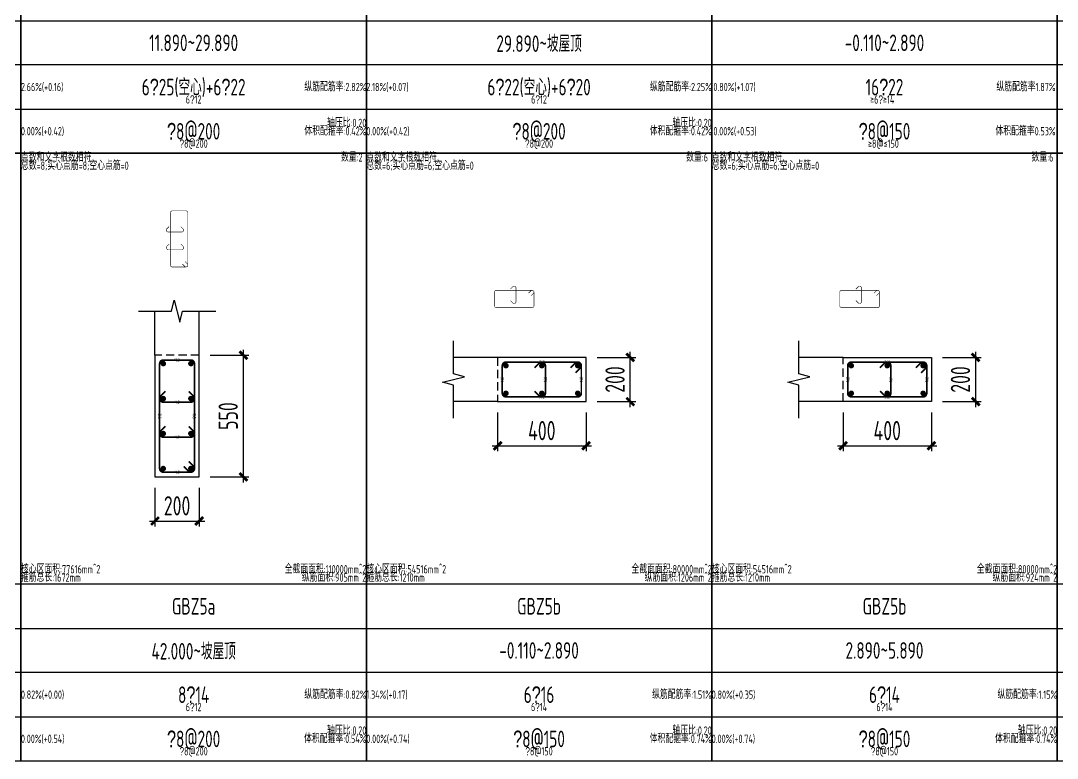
# Model space of a CAD drawing. Extents: x 154268 to 5133249, y -1832900 to 601179.
# Drawn here: x 547174 to 565929, y 555239 to 568591 of the extents above; entities that cross this region are included whole.
import ezdxf
from ezdxf.enums import TextEntityAlignment as Align

# ---------------------------------------------------------------- set-up
doc = ezdxf.new("R2010")
doc.units = 0
doc.header["$LTSCALE"] = 1000
doc.linetypes.add('DASHED', pattern=[0.75, 0.5, -0.25])
for name, color, linetype in [('TAB', 7, 'Continuous'), ('TAB_TEXT', 7, 'Continuous'), ('THIN', 7, 'Continuous'), ('WALL_DE', 7, 'Continuous'), ('WCOL_DE', 7, 'Continuous'), ('WCOL_DE_DIM', 3, 'Continuous'), ('WCOL_DE_REIND', 1, 'Continuous'), ('WCOL_DE_REINL', 1, 'Continuous')]:
    doc.layers.add(name, color=color, linetype=linetype)
for name, color, linetype, plot in [('墙柱归并数量', 8, 'Continuous', False), ('墙柱箍筋长度', 3, 'Continuous', False), ('墙柱配筋校核数据', 34, 'Continuous', False)]:
    doc.layers.add(name, color=color, linetype=linetype, plot=plot)
doc.styles.add('TSSD_Dimension', font='tssdeng.shx', dxfattribs={"width": 0.7, "bigfont": 'Hztxt.shx'})
doc.styles.add('TSSD_Label', font='tssdeng.shx', dxfattribs={"width": 0.7, "bigfont": 'hztxt.shx'})
doc.styles.add('tssd_rein', font='tssdeng.shx', dxfattribs={"width": 0.7, "bigfont": 'hztxt.shx'})
doc.dimstyles.new('TSSD_25_100_WCOLU_DIM', dxfattribs={"dimtxt": 350, "dimasz": 100, "dimexe": 100, "dimexo": 200, "dimgap": 100, "dimtad": 1, "dimdec": 0, "dimlfac": 0.25, "dimzin": 0, "dimdsep": 46, "dimtxsty": 'TSSD_Dimension', "dimblk": 'ARCHTICK', "dimcen": 0, "dimdle": 100, "dimclrt": 7, "dimadec": 0, "dimazin": 0, "dimtfac": 1, "dimtdec": 0, "dimtix": 1, "dimtmove": 2, "dimatfit": 3, "dimfxl": 1, "dimtolj": 1, "dimtzin": 0, "dimarcsym": 0})

# ---------------------------------------------------------------- blocks, each defined once
blk = doc.blocks.new('_ArchTick')
at = {"color": 0, "linetype": 'ByBlock', "const_width": 0.5}
blk.add_lwpolyline([(-0.71, -0.71), (0.71, 0.71)], dxfattribs=at)
blk = doc.blocks.new('*D3272')
at = {"layer": 'Defpoints', "color": 0, "transparency": 16777216}
for p in [(557403, 562496), (558203, 562496), (557403, 561696)]:
    blk.add_point(p, dxfattribs=at)
at = {"layer": 'WCOL_DE_DIM', "color": 0, "lineweight": -2, "transparency": 16777216}
for p, q in [((557603, 562496), (558303, 562496)), ((558203, 561596), (558203, 562596)), ((557603, 561696), (558303, 561696))]:
    blk.add_line(p, q, dxfattribs=at)
at = {"layer": 'WCOL_DE_DIM', "color": 0, "lineweight": -2, "transparency": 16777216, "xscale": 100, "yscale": 100, "zscale": 100}
for p, rotation in [((558203, 562496), 90), ((558203, 561696), 270)]:
    blk.add_blockref('_ArchTick', p, dxfattribs=dict(at, rotation=rotation))
at = {"layer": 'WCOL_DE_DIM', "color": 7, "transparency": 16777216, "insert": (557928, 562096), "char_height": 350, "attachment_point": 5, "rotation": 90, "style": 'TSSD_Dimension'}
blk.add_mtext('\\A1;200', dxfattribs=at)
blk = doc.blocks.new('*D3273')
at = {"layer": 'Defpoints', "color": 0, "transparency": 16777216}
for p in [(555803, 561696), (557403, 561696), (557403, 560896)]:
    blk.add_point(p, dxfattribs=at)
at = {"layer": 'WCOL_DE_DIM', "color": 0, "lineweight": -2, "transparency": 16777216}
for p, q in [((555803, 561496), (555803, 560796)), ((557403, 561496), (557403, 560796)), ((555703, 560896), (557503, 560896))]:
    blk.add_line(p, q, dxfattribs=at)
at = {"layer": 'WCOL_DE_DIM', "color": 0, "lineweight": -2, "transparency": 16777216, "xscale": 100, "yscale": 100, "zscale": 100, "rotation": 180}
blk.add_blockref('_ArchTick', (555803, 560896), dxfattribs=at)
at = {"layer": 'WCOL_DE_DIM', "color": 0, "lineweight": -2, "transparency": 16777216, "xscale": 100, "yscale": 100, "zscale": 100}
blk.add_blockref('_ArchTick', (557403, 560896), dxfattribs=at)
at = {"layer": 'WCOL_DE_DIM', "color": 7, "transparency": 16777216, "insert": (556603, 561171), "char_height": 350, "attachment_point": 5, "style": 'TSSD_Dimension'}
blk.add_mtext('\\A1;400', dxfattribs=at)
blk = doc.blocks.new('*D3335')
at = {"layer": 'Defpoints', "color": 0, "transparency": 16777216}
for p in [(563653, 562496), (564453, 562496), (563653, 561696)]:
    blk.add_point(p, dxfattribs=at)
at = {"layer": 'WCOL_DE_DIM', "color": 0, "lineweight": -2, "transparency": 16777216}
for p, q in [((563853, 562496), (564553, 562496)), ((564453, 561596), (564453, 562596)), ((563853, 561696), (564553, 561696))]:
    blk.add_line(p, q, dxfattribs=at)
at = {"layer": 'WCOL_DE_DIM', "color": 0, "lineweight": -2, "transparency": 16777216, "xscale": 100, "yscale": 100, "zscale": 100}
for p, rotation in [((564453, 562496), 90), ((564453, 561696), 270)]:
    blk.add_blockref('_ArchTick', p, dxfattribs=dict(at, rotation=rotation))
at = {"layer": 'WCOL_DE_DIM', "color": 7, "transparency": 16777216, "insert": (564178, 562096), "char_height": 350, "attachment_point": 5, "rotation": 90, "style": 'TSSD_Dimension'}
blk.add_mtext('\\A1;200', dxfattribs=at)
blk = doc.blocks.new('*D3336')
at = {"layer": 'Defpoints', "color": 0, "transparency": 16777216}
for p in [(562053, 561696), (563653, 561696), (563653, 560896)]:
    blk.add_point(p, dxfattribs=at)
at = {"layer": 'WCOL_DE_DIM', "color": 0, "lineweight": -2, "transparency": 16777216}
for p, q in [((562053, 561496), (562053, 560796)), ((563653, 561496), (563653, 560796)), ((561953, 560896), (563753, 560896))]:
    blk.add_line(p, q, dxfattribs=at)
at = {"layer": 'WCOL_DE_DIM', "color": 0, "lineweight": -2, "transparency": 16777216, "xscale": 100, "yscale": 100, "zscale": 100, "rotation": 180}
blk.add_blockref('_ArchTick', (562053, 560896), dxfattribs=at)
at = {"layer": 'WCOL_DE_DIM', "color": 0, "lineweight": -2, "transparency": 16777216, "xscale": 100, "yscale": 100, "zscale": 100}
blk.add_blockref('_ArchTick', (563653, 560896), dxfattribs=at)
at = {"layer": 'WCOL_DE_DIM', "color": 7, "transparency": 16777216, "insert": (562853, 561171), "char_height": 350, "attachment_point": 5, "style": 'TSSD_Dimension'}
blk.add_mtext('\\A1;400', dxfattribs=at)
blk = doc.blocks.new('*D3772')
at = {"layer": 'Defpoints', "color": 0, "transparency": 16777216}
for p in [(550403, 562534), (551203, 562534), (550403, 560334)]:
    blk.add_point(p, dxfattribs=at)
at = {"layer": 'WCOL_DE_DIM', "color": 0, "lineweight": -2, "transparency": 16777216}
for p, q in [((550603, 562534), (551303, 562534)), ((551203, 560234), (551203, 562634)), ((550603, 560334), (551303, 560334))]:
    blk.add_line(p, q, dxfattribs=at)
at = {"layer": 'WCOL_DE_DIM', "color": 0, "lineweight": -2, "transparency": 16777216, "xscale": 100, "yscale": 100, "zscale": 100}
for p, rotation in [((551203, 562534), 90), ((551203, 560334), 270)]:
    blk.add_blockref('_ArchTick', p, dxfattribs=dict(at, rotation=rotation))
at = {"layer": 'WCOL_DE_DIM', "color": 7, "transparency": 16777216, "insert": (550928, 561434), "char_height": 350, "attachment_point": 5, "rotation": 90, "style": 'TSSD_Dimension'}
blk.add_mtext('\\A1;550', dxfattribs=at)
blk = doc.blocks.new('*D3773')
at = {"layer": 'Defpoints', "color": 0, "transparency": 16777216}
for p in [(549603, 560334), (550403, 560334), (550403, 559534)]:
    blk.add_point(p, dxfattribs=at)
at = {"layer": 'WCOL_DE_DIM', "color": 0, "lineweight": -2, "transparency": 16777216}
for p, q in [((549603, 560134), (549603, 559434)), ((550403, 560134), (550403, 559434)), ((549503, 559534), (550503, 559534))]:
    blk.add_line(p, q, dxfattribs=at)
at = {"layer": 'WCOL_DE_DIM', "color": 0, "lineweight": -2, "transparency": 16777216, "xscale": 100, "yscale": 100, "zscale": 100, "rotation": 180}
blk.add_blockref('_ArchTick', (549603, 559534), dxfattribs=at)
at = {"layer": 'WCOL_DE_DIM', "color": 0, "lineweight": -2, "transparency": 16777216, "xscale": 100, "yscale": 100, "zscale": 100}
blk.add_blockref('_ArchTick', (550403, 559534), dxfattribs=at)
at = {"layer": 'WCOL_DE_DIM', "color": 7, "transparency": 16777216, "insert": (550003, 559809), "char_height": 350, "attachment_point": 5, "style": 'TSSD_Dimension'}
blk.add_mtext('\\A1;200', dxfattribs=at)

msp = doc.modelspace()

# ---------------------------------------------------------------- linework, layer by layer
at = {"layer": 'TAB'}
for points in [[(540927.7, 566191.3), (547177.7, 566191.3), (547177.7, 577191.3), (540927.7, 577191.3), (540927.7, 566191.3), (540927.7, 566991.3), (547177.7, 566991.3), (547177.7, 567791.3), (540927.7, 567791.3), (540927.7, 568591.3), (547177.7, 568591.3), (547177.7, 569391.3), (540927.7, 569391.3)], [(547177.7, 566191.3), (553427.7, 566191.3), (553427.7, 577191.3), (547177.7, 577191.3), (547177.7, 566191.3), (547177.7, 566991.3), (553427.7, 566991.3), (553427.7, 567791.3), (547177.7, 567791.3), (547177.7, 568591.3), (553427.7, 568591.3), (553427.7, 569391.3), (547177.7, 569391.3)], [(553427.7, 566191.3), (559677.7, 566191.3), (559677.7, 577191.3), (553427.7, 577191.3), (553427.7, 566191.3), (553427.7, 566991.3), (559677.7, 566991.3), (559677.7, 567791.3), (553427.7, 567791.3), (553427.7, 568591.3), (559677.7, 568591.3), (559677.7, 569391.3), (553427.7, 569391.3)], [(559677.7, 566191.3), (565927.7, 566191.3), (565927.7, 577191.3), (559677.7, 577191.3), (559677.7, 566191.3), (559677.7, 566991.3), (565927.7, 566991.3), (565927.7, 567791.3), (559677.7, 567791.3), (559677.7, 568591.3), (565927.7, 568591.3), (565927.7, 569391.3), (559677.7, 569391.3)], [(565927.7, 566191.3), (572177.7, 566191.3), (572177.7, 577191.3), (565927.7, 577191.3), (565927.7, 566191.3), (565927.7, 566991.3), (572177.7, 566991.3), (572177.7, 567791.3), (565927.7, 567791.3), (565927.7, 568591.3), (572177.7, 568591.3), (572177.7, 569391.3), (565927.7, 569391.3)], [(540927.7, 555191.3), (547177.7, 555191.3), (547177.7, 566191.3), (540927.7, 566191.3), (540927.7, 555191.3), (540927.7, 555991.3), (547177.7, 555991.3), (547177.7, 556791.3), (540927.7, 556791.3), (540927.7, 557591.3), (547177.7, 557591.3), (547177.7, 558391.3), (540927.7, 558391.3)], [(547177.7, 555191.3), (553427.7, 555191.3), (553427.7, 566191.3), (547177.7, 566191.3), (547177.7, 555191.3), (547177.7, 555991.3), (553427.7, 555991.3), (553427.7, 556791.3), (547177.7, 556791.3), (547177.7, 557591.3), (553427.7, 557591.3), (553427.7, 558391.3), (547177.7, 558391.3)], [(553427.7, 555191.3), (559677.7, 555191.3), (559677.7, 566191.3), (553427.7, 566191.3), (553427.7, 555191.3), (553427.7, 555991.3), (559677.7, 555991.3), (559677.7, 556791.3), (553427.7, 556791.3), (553427.7, 557591.3), (559677.7, 557591.3), (559677.7, 558391.3), (553427.7, 558391.3)], [(559677.7, 555191.3), (565927.7, 555191.3), (565927.7, 566191.3), (559677.7, 566191.3), (559677.7, 555191.3), (559677.7, 555991.3), (565927.7, 555991.3), (565927.7, 556791.3), (559677.7, 556791.3), (559677.7, 557591.3), (565927.7, 557591.3), (565927.7, 558391.3), (559677.7, 558391.3)], [(565927.7, 555191.3), (572177.7, 555191.3), (572177.7, 566191.3), (565927.7, 566191.3), (565927.7, 555191.3), (565927.7, 555991.3), (572177.7, 555991.3), (572177.7, 556791.3), (565927.7, 556791.3), (565927.7, 557591.3), (572177.7, 557591.3), (572177.7, 558391.3), (565927.7, 558391.3)]]:
    msp.add_lwpolyline(points, dxfattribs=at)
at = {"layer": 'THIN'}
for points in [[(549302.7, 563333.8), (549902.7, 563333.8), (549952.7, 563533.8), (550052.7, 563133.8), (550102.7, 563333.8), (550702.7, 563333.8)], [(555002.7, 561396.3), (555002.7, 561996.3), (554802.7, 562046.3), (555202.7, 562146.3), (555002.7, 562196.3), (555002.7, 562796.3)], [(561252.7, 561396.3), (561252.7, 561996.3), (561052.7, 562046.3), (561452.7, 562146.3), (561252.7, 562196.3), (561252.7, 562796.3)]]:
    msp.add_lwpolyline(points, dxfattribs=at)
at = {"layer": 'WALL_DE'}
for p, q in [((549602.7, 562533.8), (549602.7, 563333.8)), ((550402.7, 562533.8), (550402.7, 563333.8)), ((549602.7, 562533.8), (549602.7, 560333.8)), ((550402.7, 560333.8), (550402.7, 562533.8)), ((555802.7, 562496.3), (555002.7, 562496.3)), ((557402.7, 562496.3), (555802.7, 562496.3)), ((557402.7, 561696.3), (557402.7, 562496.3)), ((562052.7, 562496.3), (561252.7, 562496.3)), ((562052.7, 562496.3), (563652.7, 562496.3)), ((563652.7, 562496.3), (563652.7, 561696.3)), ((555802.7, 561696.3), (555002.7, 561696.3)), ((555802.7, 561696.3), (557402.7, 561696.3)), ((562052.7, 561696.3), (561252.7, 561696.3)), ((563652.7, 561696.3), (562052.7, 561696.3)), ((549602.7, 560333.8), (550402.7, 560333.8))]:
    msp.add_line(p, q, dxfattribs=at)
at = {"layer": 'WCOL_DE', "linetype": 'DASHED', "ltscale": 0.3}
for points in [[(549602.7, 562533.8), (549602.7, 560333.8), (550402.7, 560333.8), (550402.7, 562533.8)], [(555802.7, 561696.3), (557402.7, 561696.3), (557402.7, 562496.3), (555802.7, 562496.3)], [(562052.7, 562496.3), (563652.7, 562496.3), (563652.7, 561696.3), (562052.7, 561696.3)]]:
    msp.add_lwpolyline(points, close=True, dxfattribs=at)
at = {"layer": 'WCOL_DE_REIND', "const_width": 50}
for points in [[(549752.7, 562358.8, 1), (549752.7, 562408.8, 1), (549752.7, 562358.8, 1)], [(550252.7, 562358.8, 1), (550252.7, 562408.8, 1), (550252.7, 562358.8, 1)], [(555952.7, 562321.3, 1), (555952.7, 562371.3, 1), (555952.7, 562321.3, 1)], [(556602.7, 562321.3, 1), (556602.7, 562371.3, 1), (556602.7, 562321.3, 1)], [(557252.7, 562321.3, 1), (557252.7, 562371.3, 1), (557252.7, 562321.3, 1)], [(562202.7, 562321.3, 1), (562202.7, 562371.3, 1), (562202.7, 562321.3, 1)], [(562852.7, 562321.3, 1), (562852.7, 562371.3, 1), (562852.7, 562321.3, 1)], [(563502.7, 562321.3, 1), (563502.7, 562371.3, 1), (563502.7, 562321.3, 1)], [(549752.7, 561725.5, 1), (549752.7, 561775.5, 1), (549752.7, 561725.5, 1)], [(550252.7, 561725.5, 1), (550252.7, 561775.5, 1), (550252.7, 561725.5, 1)], [(555952.7, 561821.3, 1), (555952.7, 561871.3, 1), (555952.7, 561821.3, 1)], [(556602.7, 561821.3, 1), (556602.7, 561871.3, 1), (556602.7, 561821.3, 1)], [(557252.7, 561821.3, 1), (557252.7, 561871.3, 1), (557252.7, 561821.3, 1)], [(562202.7, 561821.3, 1), (562202.7, 561871.3, 1), (562202.7, 561821.3, 1)], [(562852.7, 561821.3, 1), (562852.7, 561871.3, 1), (562852.7, 561821.3, 1)], [(563502.7, 561821.3, 1), (563502.7, 561871.3, 1), (563502.7, 561821.3, 1)], [(549752.7, 561092.2, 1), (549752.7, 561142.2, 1), (549752.7, 561092.2, 1)], [(550252.7, 561092.2, 1), (550252.7, 561142.2, 1), (550252.7, 561092.2, 1)], [(549752.7, 560458.8, 1), (549752.7, 560508.8, 1), (549752.7, 560458.8, 1)], [(550252.7, 560458.8, 1), (550252.7, 560508.8, 1), (550252.7, 560458.8, 1)]]:
    msp.add_lwpolyline(points, format="xyb", dxfattribs=at)
at = {"layer": 'WCOL_DE_REINL'}
for points, const_width in [([(550145.8, 564231.7), (550188.2, 564189.3, -0.6681786), (550165.2, 564133.8), (549915.2, 564133.8, -0.4142136), (549882.7, 564166.3), (549882.7, 565116.3, -0.4142136), (549915.2, 565148.8), (550165.2, 565148.8, -0.4142136), (550197.7, 565116.3), (550197.7, 564166.3, -0.6681786), (550142.2, 564143.3), (550099.8, 564185.8)], 10), ([(549859.6, 564865.1), (549817.2, 564822.6, 0.6681786), (549840.2, 564767.1), (550090.2, 564767.1, 0.6681786), (550113.2, 564822.6), (550070.8, 564865.1)], 10), ([(549859.6, 564548.4), (549817.2, 564506, 0.6681786), (549840.2, 564450.5), (550090.2, 564450.5, 0.6681786), (550113.2, 564506), (550070.8, 564548.4)], 10), ([(556037.3, 563523.3), (556079.7, 563480.8, 0.6681786), (556135.2, 563503.8), (556135.2, 563753.8, 0.6681786), (556079.7, 563776.8), (556037.3, 563734.4)], 10), ([(562287.3, 563523.3), (562329.7, 563480.8, 0.6681786), (562385.2, 563503.8), (562385.2, 563753.8, 0.6681786), (562329.7, 563776.8), (562287.3, 563734.4)], 10), ([(556362.3, 563659.4), (556404.7, 563701.8, -0.6681786), (556460.2, 563678.8), (556460.2, 563428.8, -0.4142136), (556427.7, 563396.3), (555777.7, 563396.3, -0.4142136), (555745.2, 563428.8), (555745.2, 563678.8, -0.4142136), (555777.7, 563711.3), (556427.7, 563711.3, -0.6681786), (556450.7, 563655.8), (556408.3, 563613.4)], 10), ([(562612.3, 563659.4), (562654.7, 563701.8, -0.6681786), (562710.2, 563678.8), (562710.2, 563428.8, -0.4142136), (562677.7, 563396.3), (562027.7, 563396.3, -0.4142136), (561995.2, 563428.8), (561995.2, 563678.8, -0.4142136), (562027.7, 563711.3), (562677.7, 563711.3, -0.6681786), (562700.7, 563655.8), (562658.3, 563613.4)], 10), ([(550213.8, 560614.6), (550298.7, 560529.8, -0.6681786), (550252.7, 560418.8), (549752.7, 560418.8, -0.4142136), (549687.7, 560483.8), (549687.7, 562383.8, -0.4142136), (549752.7, 562448.8), (550252.7, 562448.8, -0.4142136), (550317.7, 562383.8), (550317.7, 560483.8, -0.6681786), (550206.7, 560437.9), (550121.9, 560522.7)], 30), ([(557121.9, 562307.4), (557206.7, 562392.3, -0.6681786), (557317.7, 562346.3), (557317.7, 561846.3, -0.4142136), (557252.7, 561781.3), (555952.7, 561781.3, -0.4142136), (555887.7, 561846.3), (555887.7, 562346.3, -0.4142136), (555952.7, 562411.3), (557252.7, 562411.3, -0.6681786), (557298.7, 562300.4), (557213.8, 562215.5)], 30), ([(563371.9, 562307.4), (563456.7, 562392.3, -0.6681786), (563567.7, 562346.3), (563567.7, 561846.3, -0.4142136), (563502.7, 561781.3), (562202.7, 561781.3, -0.4142136), (562137.7, 561846.3), (562137.7, 562346.3, -0.4142136), (562202.7, 562411.3), (563502.7, 562411.3, -0.6681786), (563548.7, 562300.4), (563463.8, 562215.5)], 30)]:
    msp.add_lwpolyline(points, format="xyb", dxfattribs=dict(at, const_width=const_width))
at = {"layer": 'WCOL_DE_REINL', "color": 6, "const_width": 30}
for points in [[(556471.9, 561885.2), (556556.7, 561800.4, 0.6681786), (556667.7, 561846.3), (556667.7, 562346.3, 0.6681786), (556556.7, 562392.3), (556471.9, 562307.4)], [(562721.9, 561885.2), (562806.7, 561800.4, 0.6681786), (562917.7, 561846.3), (562917.7, 562346.3, 0.6681786), (562806.7, 562392.3), (562721.9, 562307.4)], [(549791.6, 561881.3), (549706.7, 561796.4, 0.6681786), (549752.7, 561685.5), (550252.7, 561685.5, 0.6681786), (550298.7, 561796.4), (550213.8, 561881.3)], [(549791.6, 561248), (549706.7, 561163.1, 0.6681786), (549752.7, 561052.2), (550252.7, 561052.2, 0.6681786), (550298.7, 561163.1), (550213.8, 561248)]]:
    msp.add_lwpolyline(points, format="xyb", dxfattribs=at)

# ---------------------------------------------------------------- texts
at = {"layer": 'TAB_TEXT', "style": 'TSSD_Label', "width": 0.7}
for s, p in [('11.890~29.890', (550302.7, 568191.3)), ('29.890~坡屋顶', (556552.7, 568191.3)), ('-0.110~2.890', (562802.7, 568191.3)), ('6\ue53225(空心)+6\ue53222', (550302.7, 567391.3)), ('6\ue53222(空心)+6\ue53220', (556552.7, 567391.3)), ('16\ue53222', (562802.7, 567391.3)), ('\ue5328@200', (550302.7, 566591.3)), ('\ue5328@200', (556552.7, 566591.3)), ('\ue5328@150', (562802.7, 566591.3)), ('GBZ5a', (550302.7, 557991.3)), ('GBZ5b', (556552.7, 557991.3)), ('GBZ5b', (562802.7, 557991.3)), ('42.000~坡屋顶', (550302.7, 557191.3)), ('-0.110~2.890', (556552.7, 557191.3)), ('2.890~5.890', (562802.7, 557191.3)), ('8\ue53214', (550302.7, 556391.3)), ('6\ue53216', (556552.7, 556391.3)), ('6\ue53214', (562802.7, 556391.3)), ('\ue5328@200', (550302.7, 555591.3)), ('\ue5328@150', (556552.7, 555591.3)), ('\ue5328@150', (562802.7, 555591.3))]:
    msp.add_text(s, height=300, dxfattribs=at).set_placement(p, align=Align.MIDDLE)
at = {"layer": '墙柱归并数量', "style": 'TSSD_Label', "width": 0.7}
for s, p in [('数量:2 ', (553427.7, 566191.3)), ('数量:6 ', (559677.7, 566191.3)), ('数量:6 ', (565927.7, 566191.3))]:
    msp.add_text(s, height=150, dxfattribs=at).set_placement(p, align=Align.TOP_RIGHT)
at = {"layer": '墙柱箍筋长度', "style": 'TSSD_Label', "width": 0.7}
for s, p in [('162', (550002.7, 562448.8)), ('362', (556602.7, 562411.3)), ('362', (562852.7, 562411.3)), ('362', (556602.7, 561781.3)), ('362', (562852.7, 561781.3)), ('162', (550002.7, 561685.5)), ('162', (550002.7, 561052.2)), ('162', (550002.7, 560418.8))]:
    msp.add_text(s, height=60, dxfattribs=at).set_placement(p, align=Align.MIDDLE_CENTER)
for s, p in [('162', (555887.7, 562096.3)), ('162', (556667.7, 562096.3)), ('162', (557317.7, 562096.3)), ('162', (562137.7, 562096.3)), ('162', (562917.7, 562096.3)), ('162', (563567.7, 562096.3)), ('512', (549687.7, 561433.8)), ('512', (550317.7, 561433.8))]:
    msp.add_text(s, height=60, rotation=90, dxfattribs=at).set_placement(p, align=Align.MIDDLE_CENTER)
at = {"layer": '墙柱配筋校核数据', "width": 0.7}
for s, style, p in [('2.66%(+0.16)', 'TSSD_Label', (547177.7, 567391.3)), ('2.18%(+0.07)', 'TSSD_Label', (553427.7, 567391.3)), ('0.80%(+1.07)', 'tssd_rein', (559707.7, 567391.3)), ('0.00%(+0.42)', 'TSSD_Label', (547177.7, 566591.3)), ('0.00%(+0.42)', 'TSSD_Label', (553427.7, 566591.3)), ('0.00%(+0.53)', 'tssd_rein', (559707.7, 566591.3)), ('0.82%(+0.00)', 'TSSD_Label', (547177.7, 556391.3)), ('1.34%(+0.17)', 'TSSD_Label', (553427.7, 556391.3)), ('0.80%(+0.35)', 'TSSD_Label', (559677.7, 556391.3)), ('0.00%(+0.54)', 'TSSD_Label', (547177.7, 555591.3)), ('0.00%(+0.74)', 'TSSD_Label', (553427.7, 555591.3)), ('0.00%(+0.74)', 'TSSD_Label', (559677.7, 555591.3))]:
    msp.add_text(s, height=150, dxfattribs=dict(at, style=style)).set_placement(p, align=Align.MIDDLE_LEFT)
for s, style, p in [('纵筋配筋率:2.82%', 'TSSD_Label', (553427.7, 567391.3)), ('纵筋配筋率:2.25%', 'TSSD_Label', (559677.7, 567391.3)), ('纵筋配筋率1.87%', 'tssd_rein', (565897.7, 567391.3)), ('轴压比:0.20', 'TSSD_Label', (553427.7, 566741.3)), ('轴压比:0.20', 'TSSD_Label', (559677.7, 566741.3)), ('体积配箍率:0.42%', 'TSSD_Label', (553427.7, 566591.3)), ('体积配箍率:0.42%', 'TSSD_Label', (559677.7, 566591.3)), ('体积配箍率0.53%', 'tssd_rein', (565897.7, 566591.3)), ('纵筋配筋率:0.82%', 'TSSD_Label', (553427.7, 556391.3)), ('纵筋配筋率:1.51%', 'TSSD_Label', (559677.7, 556391.3)), ('纵筋配筋率:1.15%', 'TSSD_Label', (565927.7, 556391.3)), ('轴压比:0.20', 'TSSD_Label', (553427.7, 555741.3)), ('轴压比:0.20', 'TSSD_Label', (559677.7, 555741.3)), ('轴压比:0.20', 'TSSD_Label', (565927.7, 555741.3)), ('体积配箍率:0.54%', 'TSSD_Label', (553427.7, 555591.3)), ('体积配箍率:0.74%', 'TSSD_Label', (559677.7, 555591.3)), ('体积配箍率:0.74%', 'TSSD_Label', (565927.7, 555591.3))]:
    msp.add_text(s, height=150, dxfattribs=dict(at, style=style)).set_placement(p, align=Align.MIDDLE_RIGHT)
at = {"layer": '墙柱配筋校核数据', "style": 'TSSD_Label', "width": 0.7}
for s, p in [('6\ue53212', (550302.7, 567166.3)), ('6\ue53212', (556552.7, 567166.3)), ('\ue5328@200', (550302.7, 566366.3)), ('\ue5328@200', (556552.7, 566366.3)), ('6\ue53212', (550302.7, 556166.3)), ('6\ue53214', (556552.7, 556166.3)), ('6\ue53214', (562802.7, 556166.3)), ('\ue5328@200', (550302.7, 555366.3)), ('\ue5328@150', (556552.7, 555366.3)), ('\ue5328@150', (562802.7, 555366.3))]:
    msp.add_text(s, height=150, dxfattribs=at).set_placement(p, align=Align.MIDDLE_CENTER)
at = {"layer": '墙柱配筋校核数据', "color": 34, "style": 'tssd_rein', "width": 0.7}
for s, p in [('≥6\ue532≥14', (562543.1, 567090.2)), ('≥8@≤150', (562504.8, 566290.2))]:
    msp.add_text(s, height=150, dxfattribs=at).set_placement(p)
at = {"layer": '墙柱配筋校核数据', "style": 'TSSD_Label', "width": 0.7}
for s, p in [('点数和文字根数相符', (547177.7, 566191.3)), ('总数=8;实心点筋=8;空心点筋=0', (547177.7, 566041.3)), ('点数和文字根数相符', (553427.7, 566191.3)), ('总数=6;实心点筋=6;空心点筋=0', (553427.7, 566041.3)), ('点数和文字根数相符', (559677.7, 566191.3)), ('总数=6;实心点筋=6;空心点筋=0', (559677.7, 566041.3))]:
    msp.add_text(s, height=150, dxfattribs=at).set_placement(p, align=Align.TOP_LEFT)
for s, p in [('核心区面积:77616mm^ 2', (547177.7, 558541.3)), ('核心区面积:54516mm^ 2', (553427.7, 558541.3)), ('核心区面积:54516mm^ 2', (559677.7, 558541.3)), ('箍筋总长:1672mm', (547177.7, 558391.3)), ('箍筋总长:1210mm', (553427.7, 558391.3)), ('箍筋总长:1210mm', (559677.7, 558391.3))]:
    msp.add_text(s, height=150, dxfattribs=at).set_placement(p, align=Align.BOTTOM_LEFT)
for s, p in [('全截面面积:110000mm^ 2', (553427.7, 558541.3)), ('全截面面积:80000mm^ 2', (559677.7, 558541.3)), ('全截面面积:80000mm^ 2', (565927.7, 558541.3)), ('纵筋面积:905mm^ 2', (553427.7, 558391.3)), ('纵筋面积:1206mm^ 2', (559677.7, 558391.3)), ('纵筋面积:924mm^ 2', (565927.7, 558391.3))]:
    msp.add_text(s, height=150, dxfattribs=at).set_placement(p, align=Align.BOTTOM_RIGHT)

# ---------------------------------------------------------------- dimensions: what is measured, and where the dimension line sits
at = {"layer": 'WCOL_DE_DIM'}
for base, p1, p2, picture, middle in [((551202.7, 562533.8), (550402.7, 560333.8), (550402.7, 562533.8), '*D3772', (550927.7, 561433.8)), ((558202.7, 562496.3), (557402.7, 561696.3), (557402.7, 562496.3), '*D3272', (557927.7, 562096.3)), ((564452.7, 562496.3), (563652.7, 561696.3), (563652.7, 562496.3), '*D3335', (564177.7, 562096.3))]:
    dim = msp.add_linear_dim(base=base, p1=p1, p2=p2, angle=90, dimstyle='TSSD_25_100_WCOLU_DIM', dxfattribs=at)
    dim.commit()
    dim.dimension.update_dxf_attribs({"geometry": picture, "text_midpoint": middle})
for base, p1, p2, picture, middle in [((557402.7, 560896.3), (555802.7, 561696.3), (557402.7, 561696.3), '*D3273', (556602.7, 561171.3)), ((563652.7, 560896.3), (562052.7, 561696.3), (563652.7, 561696.3), '*D3336', (562852.7, 561171.3)), ((550402.7, 559533.8), (549602.7, 560333.8), (550402.7, 560333.8), '*D3773', (550002.7, 559808.8))]:
    dim = msp.add_linear_dim(base=base, p1=p1, p2=p2, dimstyle='TSSD_25_100_WCOLU_DIM', dxfattribs=at)
    dim.commit()
    dim.dimension.update_dxf_attribs({"geometry": picture, "text_midpoint": middle})

doc.saveas('drawing.dxf')
